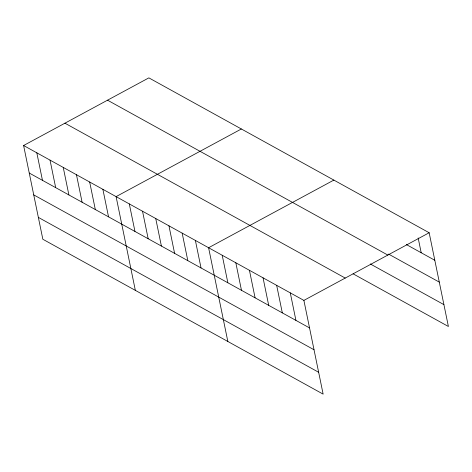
<?xml version="1.0" encoding="UTF-8"?>
<svg xmlns="http://www.w3.org/2000/svg" width="472" height="472" viewBox="0 0 472 472"><rect width="100%" height="100%" fill="white"/><g stroke="black" fill="none" stroke-linecap="round" stroke-linejoin="round"><path stroke-width="0.71" d="M23.6 145.512L303.891 300.393L323.137 394.132L42.84 239.251L23.6 145.512L148.863 77.868L429.16 232.749L448.4 326.488L353.097 273.825M241.363 128.98L116.094 196.623L135.34 290.363M333.857 180.086L208.594 247.735L227.834 341.474M303.891 300.393L429.16 232.749M406.339 244.537L434.806 260.267M388.55 254.078L439.29 282.12M107.527 100.188L387.819 255.069M370.272 263.942L443.916 304.635M64.935 123.192L345.233 278.073M29.246 173.035L309.543 327.916M33.736 194.883L314.027 349.764M38.356 217.397L318.647 372.278M418.151 237.929L421.195 252.744M290.28 292.87L295.926 320.394M276.663 285.348L282.315 312.871M263.051 277.825L268.698 305.349M249.434 270.303L255.087 297.82M235.823 262.78L241.469 290.298M222.206 255.258L227.858 282.775M195.378 240.431L201.031 267.954M182.168 233.133L187.815 260.65M168.952 225.828L174.599 253.352M155.736 218.53L161.389 246.048M142.526 211.226L148.173 238.749M129.31 203.928L134.963 231.445M102.884 189.325L108.53 216.843M89.668 182.021L95.32 209.538M76.458 174.723L82.104 202.24M63.242 167.418L68.888 194.936M50.026 160.114L55.678 187.638M36.816 152.816L42.462 180.333"/></g></svg>
